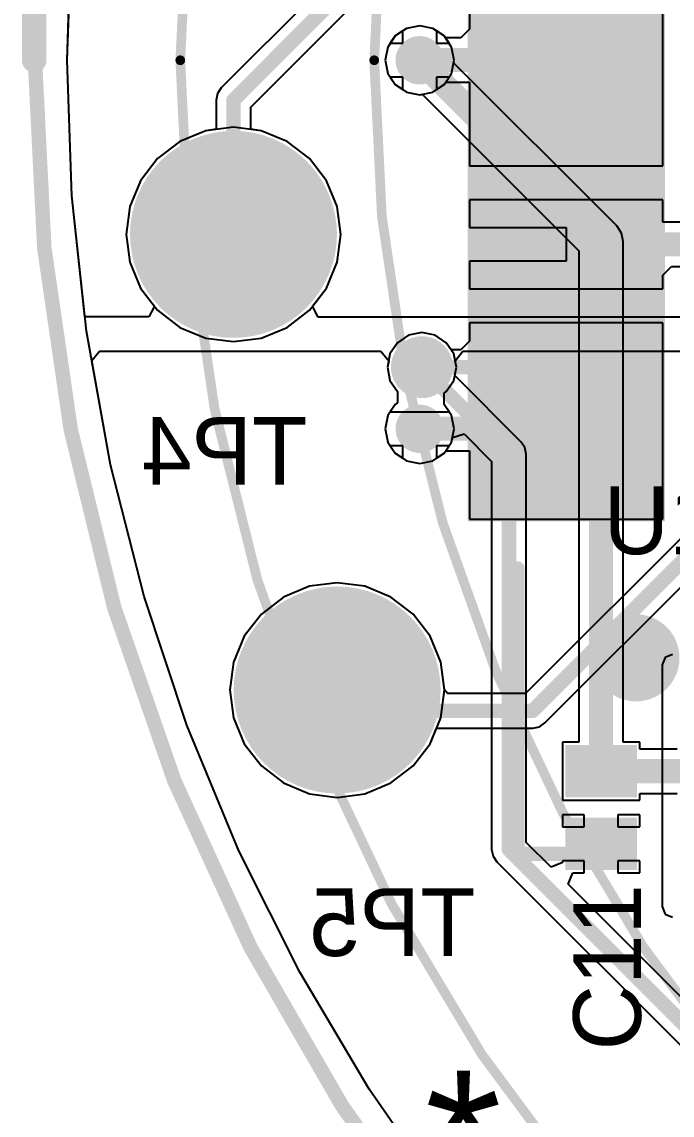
# Model space of a CAD drawing. Header units: millimetres. Extents: x 80 to 196, y 80 to 246.
# Drawn here: x 79.86 to 86.58, y 89.09 to 100.4 of the extents above; entities that cross this region are included whole.
import ezdxf

# ---------------------------------------------------------------- set-up
doc = ezdxf.new("R2010")
doc.units = ezdxf.units.MM
for name, color, linetype in [('BottomLayer', 5, 'Continuous'), ('BottomOverlay', 54, 'Continuous'), ('BottomPaste', 16, 'Continuous'), ('BottomSolder', 6, 'Continuous'), ('DrillDrawing', 1, 'Continuous'), ('KeepOutLayer', 6, 'Continuous'), ('Mechanical1', 6, 'Continuous'), ('Mechanical15', 56, 'Continuous'), ('MidLayer1', 16, 'Continuous'), ('MidLayer2', 76, 'Continuous'), ('MultiLayer', 9, 'Continuous'), ('PadHoleLayer', 156, 'Continuous'), ('TopLayer', 1, 'Continuous'), ('TopOverlay', 2, 'Continuous'), ('TopPaste', 8, 'Continuous'), ('TopSolder', 216, 'Continuous'), ('ViaHoleLayer', 16, 'Continuous')]:
    doc.layers.add(name, color=color, linetype=linetype)

msp = doc.modelspace()

# ---------------------------------------------------------------- linework, layer by layer
at = {"layer": 'BottomLayer'}
for p, q in [((80.329, 100), (80.379, 101.403)), ((84.49, 100.882), (84.49, 100.337)), ((86.49, 100.337), (86.49, 100.882)), ((83.723, 100.252), (83.645, 100.137)), ((83.838, 100.33), (83.723, 100.252)), ((83.975, 100.357), (83.838, 100.33)), ((84.112, 100.33), (83.975, 100.357)), ((84.227, 100.252), (84.112, 100.33)), ((84.241, 100.231), (84.227, 100.252)), ((84.49, 100.321), (84.4, 100.231)), ((84.49, 100.337), (84.49, 100.337)), ((84.49, 100.337), (84.49, 100.321)), ((86.49, 100.302), (86.49, 100.337)), ((86.49, 100.337), (86.49, 100.337)), ((86.49, 100.337), (86.49, 100.337)), ((86.49, 99.702), (86.49, 100.302)), ((86.49, 100.302), (86.49, 100.302)), ((83.645, 100.137), (83.618, 100)), ((84.4, 100.231), (84.241, 100.231)), ((80.379, 98.597), (80.329, 100)), ((83.618, 100), (83.645, 99.863)), ((83.645, 99.863), (83.723, 99.748)), ((83.723, 99.748), (83.838, 99.67)), ((84.112, 99.67), (84.227, 99.748)), ((84.227, 99.748), (84.244, 99.773)), ((84.244, 99.773), (84.49, 99.773)), ((84.49, 99.773), (84.49, 99.702)), ((84.49, 99.702), (84.49, 99.702)), ((84.49, 99.702), (84.49, 99.667)), ((86.49, 99.667), (86.49, 99.702)), ((86.49, 99.702), (86.49, 99.702)), ((86.49, 99.702), (86.49, 99.702)), ((83.838, 99.67), (83.975, 99.643)), ((83.975, 99.643), (84.112, 99.67)), ((84.49, 99.667), (84.49, 99.667)), ((84.49, 99.667), (84.49, 99.122)), ((86.49, 99.122), (86.49, 99.667)), ((86.49, 99.667), (86.49, 99.667)), ((81.763, 99.272), (81.495, 99.161)), ((82.05, 99.309), (81.763, 99.272)), ((82.337, 99.272), (82.05, 99.309)), ((82.605, 99.161), (82.337, 99.272)), ((81.495, 99.161), (81.265, 98.985)), ((82.835, 98.985), (82.605, 99.161)), ((84.49, 99.122), (84.49, 99.122)), ((84.49, 99.122), (84.49, 99.122)), ((84.49, 99.122), (84.49, 99.067)), ((86.49, 99.067), (86.49, 99.122)), ((86.49, 99.122), (86.49, 99.122)), ((86.49, 99.122), (86.49, 99.122)), ((84.49, 99.067), (84.49, 99.049)), ((84.49, 99.049), (84.49, 99.032)), ((84.49, 99.032), (84.49, 98.977)), ((86.49, 99.049), (86.49, 99.067)), ((86.49, 99.032), (86.49, 99.049)), ((86.49, 98.977), (86.49, 99.032)), ((81.265, 98.985), (81.089, 98.755)), ((83.011, 98.755), (82.835, 98.985)), ((84.49, 98.977), (84.49, 98.977)), ((84.49, 98.977), (84.49, 98.977)), ((84.49, 98.977), (84.49, 98.907)), ((84.49, 98.907), (86.49, 98.907)), ((86.49, 98.907), (86.49, 98.977)), ((86.49, 98.977), (86.49, 98.977)), ((86.49, 98.977), (86.49, 98.977)), ((81.089, 98.755), (80.978, 98.487)), ((83.122, 98.487), (83.011, 98.755)), ((80.529, 97.201), (80.379, 98.597)), ((86.49, 98.557), (84.49, 98.557)), ((84.49, 98.557), (84.49, 98.432)), ((86.49, 98.432), (86.49, 98.557)), ((80.978, 98.487), (80.941, 98.2)), ((83.159, 98.2), (83.122, 98.487)), ((84.49, 98.432), (84.49, 98.432)), ((84.49, 98.432), (84.49, 98.397)), ((84.49, 98.397), (84.49, 98.397)), ((84.49, 98.397), (84.49, 98.272)), ((86.49, 98.397), (86.49, 98.432)), ((86.49, 98.432), (86.49, 98.432)), ((86.49, 98.432), (86.49, 98.432)), ((86.49, 98.326), (86.49, 98.397)), ((86.49, 98.397), (86.49, 98.397)), ((84.49, 98.272), (85.49, 98.272)), ((85.49, 98.272), (85.49, 97.922)), ((86.762, 98.326), (86.49, 98.326)), ((80.941, 98.2), (80.978, 97.913)), ((83.122, 97.913), (83.159, 98.2)), ((80.978, 97.913), (81.089, 97.645)), ((83.011, 97.645), (83.122, 97.913)), ((85.49, 97.922), (84.49, 97.922)), ((84.49, 97.922), (84.49, 97.797)), ((84.49, 97.797), (84.49, 97.797)), ((84.49, 97.797), (84.49, 97.762)), ((86.49, 97.778), (86.58, 97.868)), ((86.49, 97.762), (86.49, 97.778)), ((86.58, 97.868), (86.753, 97.868)), ((84.49, 97.762), (84.49, 97.762)), ((84.49, 97.762), (84.49, 97.637)), ((86.49, 97.637), (86.49, 97.762)), ((86.49, 97.762), (86.49, 97.762)), ((81.089, 97.645), (81.265, 97.415)), ((82.835, 97.415), (83.011, 97.645)), ((84.49, 97.637), (86.49, 97.637)), ((81.265, 97.415), (81.495, 97.239)), ((82.605, 97.239), (82.835, 97.415)), ((80.779, 95.819), (80.529, 97.201)), ((81.495, 97.239), (81.763, 97.128)), ((82.337, 97.128), (82.605, 97.239)), ((86.49, 97.287), (84.49, 97.287)), ((84.49, 97.287), (84.49, 97.217)), ((84.49, 97.217), (84.49, 97.217)), ((84.49, 97.217), (84.49, 97.217)), ((84.49, 97.217), (84.49, 97.162)), ((86.49, 97.217), (86.49, 97.287)), ((86.49, 97.162), (86.49, 97.217)), ((86.49, 97.217), (86.49, 97.217)), ((86.49, 97.217), (86.49, 97.217)), ((81.763, 97.128), (82.05, 97.091)), ((82.05, 97.091), (82.337, 97.128)), ((83.861, 97.157), (83.746, 97.079)), ((83.998, 97.184), (83.861, 97.157)), ((84.135, 97.157), (83.998, 97.184)), ((84.25, 97.079), (84.135, 97.157)), ((84.49, 97.095), (84.4, 97.005)), ((84.49, 97.162), (84.49, 97.144)), ((84.49, 97.144), (84.49, 97.127)), ((84.49, 97.127), (84.49, 97.095)), ((86.49, 97.144), (86.49, 97.162)), ((86.49, 97.127), (86.49, 97.144)), ((86.49, 97.072), (86.49, 97.127)), ((83.746, 97.079), (83.668, 96.964)), ((84.3, 97.005), (84.25, 97.079)), ((84.4, 97.005), (84.3, 97.005)), ((86.49, 96.527), (86.49, 97.072)), ((86.49, 97.072), (86.49, 97.072)), ((86.49, 97.072), (86.49, 97.072)), ((83.668, 96.964), (83.641, 96.827)), ((83.641, 96.827), (83.668, 96.69)), ((83.668, 96.69), (83.746, 96.575)), ((83.746, 96.575), (83.746, 96.458)), ((86.49, 96.492), (86.49, 96.527)), ((86.49, 96.527), (86.49, 96.527)), ((86.49, 96.527), (86.49, 96.527)), ((83.723, 96.442), (83.645, 96.327)), ((83.746, 96.458), (83.723, 96.442)), ((86.49, 95.892), (86.49, 96.492)), ((86.49, 96.492), (86.49, 96.492)), ((83.645, 96.327), (83.618, 96.19)), ((83.618, 96.19), (83.645, 96.053)), ((83.645, 96.053), (83.723, 95.938)), ((84.227, 95.938), (84.244, 95.963)), ((84.244, 95.963), (84.49, 95.963)), ((84.49, 95.963), (84.49, 95.892)), ((83.723, 95.938), (83.838, 95.86)), ((83.838, 95.86), (83.975, 95.833)), ((83.975, 95.833), (84.112, 95.86)), ((84.112, 95.86), (84.227, 95.938)), ((84.49, 95.892), (84.49, 95.892)), ((84.49, 95.892), (84.49, 95.857)), ((84.49, 95.857), (84.49, 95.857)), ((84.49, 95.857), (84.49, 95.257)), ((86.49, 95.857), (86.49, 95.892)), ((86.49, 95.892), (86.49, 95.892)), ((86.49, 95.892), (86.49, 95.892)), ((86.49, 95.257), (86.49, 95.857)), ((86.49, 95.857), (86.49, 95.857)), ((81.126, 94.458), (80.779, 95.819)), ((87.361, 95.744), (85.07, 93.453)), ((85.27, 93.149), (87.665, 95.544)), ((84.49, 95.257), (84.49, 95.255)), ((84.49, 95.255), (86.49, 95.255)), ((86.49, 95.255), (86.49, 95.257)), ((83.122, 94.599), (82.835, 94.562)), ((83.409, 94.562), (83.122, 94.599)), ((82.835, 94.562), (82.567, 94.451)), ((83.677, 94.451), (83.409, 94.562)), ((81.569, 93.126), (81.126, 94.458)), ((82.567, 94.451), (82.338, 94.274)), ((83.907, 94.274), (83.677, 94.451)), ((82.338, 94.274), (82.161, 94.045)), ((84.083, 94.045), (83.907, 94.274)), ((82.161, 94.045), (82.051, 93.777)), ((84.194, 93.777), (84.083, 94.045)), ((86.513, 93.827), (86.482, 93.75)), ((86.59, 93.858), (86.513, 93.827)), ((82.051, 93.777), (82.013, 93.49)), ((84.232, 93.49), (84.194, 93.777)), ((86.482, 93.75), (86.482, 91.25)), ((82.013, 93.49), (82.051, 93.203)), ((84.264, 93.453), (84.232, 93.49)), ((85.07, 93.453), (84.264, 93.453)), ((82.051, 93.203), (82.161, 92.935)), ((85.212, 93.11), (85.27, 93.149)), ((82.107, 91.828), (81.569, 93.126)), ((84.083, 92.935), (84.15, 93.097)), ((84.15, 93.097), (85.144, 93.097)), ((85.144, 93.097), (85.212, 93.11)), ((82.161, 92.935), (82.338, 92.705)), ((83.907, 92.705), (84.083, 92.935)), ((82.338, 92.705), (82.567, 92.529)), ((83.677, 92.529), (83.907, 92.705)), ((82.567, 92.529), (82.835, 92.418)), ((83.409, 92.418), (83.677, 92.529)), ((82.835, 92.418), (83.122, 92.38)), ((83.122, 92.38), (83.409, 92.418)), ((82.735, 90.573), (82.107, 91.828)), ((86.482, 91.25), (86.513, 91.173)), ((86.513, 91.173), (86.59, 91.142)), ((83.452, 89.365), (82.735, 90.573)), ((84.253, 88.212), (83.452, 89.365))]:
    msp.add_line(p, q, dxfattribs=at)
for points, const_width in [([(85.49, 100.002), (85.49, 100.637)], 0.25), ([(83.975, 100), (83.977, 100.002)], 0.25), ([(83.977, 100.002), (85.49, 100.002)], 0.25), ([(85.49, 99.367), (85.49, 100.002)], 0.25), ([(85.49, 98.097), (85.49, 98.732)], 0.25), ([(85.49, 98.097), (87.018, 98.097)], 0.25), ([(85.49, 97.462), (85.49, 98.097)], 0.25), ([(83.998, 96.827), (85.49, 96.827)], 0.15), ([(83.975, 96.19), (83.977, 96.192)], 0.25), ([(83.977, 96.192), (85.49, 96.192)], 0.25), ([(85.49, 95.557), (85.49, 96.192)], 0.25), ([(85.144, 93.275), (87.539, 95.67)], 0.15), ([(83.575, 93.275), (85.144, 93.275)], 0.15)]:
    msp.add_lwpolyline(points, dxfattribs=dict(at, const_width=const_width))
for points, const_width in [([(83.85, 100, 1), (84.1, 100, 1)], 0.25), ([(83.913, 100, 1), (84.038, 100, 1)], 0.125), ([(83.914, 100.002, 1), (84.039, 100.002, 1)], 0.125), ([(83.914, 100.002, 1), (84.039, 100.002, 1)], 0.125), ([(85.427, 100.002, 1), (85.552, 100.002, 1)], 0.125), ([(85.427, 100.002, 1), (85.552, 100.002, 1)], 0.125), ([(85.427, 100.002, 1), (85.552, 100.002, 1)], 0.125), ([(85.427, 99.367, 1), (85.552, 99.367, 1)], 0.125), ([(81.55, 98.2, 1), (82.55, 98.2, 1)], 1), ([(85.427, 98.732, 1), (85.552, 98.732, 1)], 0.125), ([(85.427, 98.097, 1), (85.552, 98.097, 1)], 0.125), ([(85.427, 98.097, 1), (85.552, 98.097, 1)], 0.125), ([(85.427, 98.097, 1), (85.552, 98.097, 1)], 0.125), ([(85.427, 97.462, 1), (85.552, 97.462, 1)], 0.125), ([(83.873, 96.827, 1), (84.123, 96.827, 1)], 0.25), ([(83.961, 96.827, 1), (84.036, 96.827, 1)], 0.075), ([(85.452, 96.827, 1), (85.527, 96.827, 1)], 0.075), ([(83.85, 96.19, 1), (84.1, 96.19, 1)], 0.25), ([(83.913, 96.19, 1), (84.038, 96.19, 1)], 0.125), ([(83.914, 96.192, 1), (84.039, 96.192, 1)], 0.125), ([(83.914, 96.192, 1), (84.039, 96.192, 1)], 0.125), ([(85.427, 96.192, 1), (85.552, 96.192, 1)], 0.125), ([(85.427, 96.192, 1), (85.552, 96.192, 1)], 0.125), ([(85.427, 95.557, 1), (85.552, 95.557, 1)], 0.125), ([(82.622, 93.49, 1), (83.622, 93.49, 1)], 1), ([(83.537, 93.275, 1), (83.612, 93.275, 1)], 0.075), ([(85.106, 93.275, 1), (85.181, 93.275, 1)], 0.075), ([(85.106, 93.275, 1), (85.181, 93.275, 1)], 0.075)]:
    msp.add_lwpolyline(points, format="xyb", close=True, dxfattribs=dict(at, const_width=const_width))
for points in [[(86.39, 99.802), (86.39, 100.202), (84.59, 99.802), (84.59, 100.202)], [(86.39, 99.167), (86.39, 99.567), (84.59, 99.167), (84.59, 99.567)], [(86.39, 98.532), (86.39, 98.932), (84.59, 98.532), (84.59, 98.932)], [(86.39, 97.897), (86.39, 98.297), (84.59, 97.897), (84.59, 98.297)], [(86.39, 97.262), (86.39, 97.662), (84.59, 97.262), (84.59, 97.662)], [(86.39, 96.627), (86.39, 97.027), (84.59, 96.627), (84.59, 97.027)], [(86.39, 95.992), (86.39, 96.392), (84.59, 95.992), (84.59, 96.392)], [(86.39, 95.357), (86.39, 95.757), (84.59, 95.357), (84.59, 95.757)], [(86.39, 95.355), (86.39, 95.755), (84.59, 95.355), (84.59, 95.755)]]:
    msp.add_solid(points, dxfattribs=at)
at = {"layer": 'BottomOverlay', "const_width": 0.15}
for points in [[(84.986, 91.796), (84.986, 94.746)], [(84.986, 91.796), (86.086, 91.796)]]:
    msp.add_lwpolyline(points, dxfattribs=at)
at = {"layer": 'BottomOverlay', "const_width": 0.075}
for points in [[(84.948, 94.746, 1), (85.023, 94.746, 1)], [(84.948, 91.796, 1), (85.023, 91.796, 1)], [(84.948, 91.796, 1), (85.023, 91.796, 1)], [(86.048, 91.796, 1), (86.123, 91.796, 1)]]:
    msp.add_lwpolyline(points, format="xyb", close=True, dxfattribs=at)
at = {"layer": 'BottomPaste'}
for points in [[(86.34, 99.852), (86.34, 100.152), (84.64, 99.852), (84.64, 100.152)], [(86.34, 99.217), (86.34, 99.517), (84.64, 99.217), (84.64, 99.517)], [(86.34, 98.582), (86.34, 98.882), (84.64, 98.582), (84.64, 98.882)], [(86.34, 97.947), (86.34, 98.247), (84.64, 97.947), (84.64, 98.247)], [(86.34, 97.312), (86.34, 97.612), (84.64, 97.312), (84.64, 97.612)], [(86.34, 96.677), (86.34, 96.977), (84.64, 96.677), (84.64, 96.977)], [(86.34, 96.042), (86.34, 96.342), (84.64, 96.042), (84.64, 96.342)], [(86.34, 95.407), (86.34, 95.707), (84.64, 95.407), (84.64, 95.707)], [(86.34, 95.405), (86.34, 95.705), (84.64, 95.405), (84.64, 95.705)]]:
    msp.add_solid(points, dxfattribs=at)
at = {"layer": 'BottomSolder'}
for points, const_width in [([(81.515, 98.2, 1), (82.585, 98.2, 1)], 1.07), ([(83.838, 96.827, 1), (84.158, 96.827, 1)], 0.32), ([(82.587, 93.49, 1), (83.657, 93.49, 1)], 1.07)]:
    msp.add_lwpolyline(points, format="xyb", close=True, dxfattribs=dict(at, const_width=const_width))
for points in [[(86.51, 100.317), (86.51, 100.957), (84.47, 100.317), (84.47, 100.957)], [(86.51, 99.682), (86.51, 100.322), (84.47, 99.682), (84.47, 100.322)], [(86.51, 99.047), (86.51, 99.687), (84.47, 99.047), (84.47, 99.687)], [(86.51, 98.412), (86.51, 99.052), (84.47, 98.412), (84.47, 99.052)], [(86.51, 97.777), (86.51, 98.417), (84.47, 97.777), (84.47, 98.417)], [(86.51, 97.142), (86.51, 97.782), (84.47, 97.142), (84.47, 97.782)], [(86.51, 96.507), (86.51, 97.147), (84.47, 96.507), (84.47, 97.147)], [(86.51, 95.872), (86.51, 96.512), (84.47, 95.872), (84.47, 96.512)], [(86.51, 95.237), (86.51, 95.877), (84.47, 95.237), (84.47, 95.877)], [(86.51, 95.235), (86.51, 95.875), (84.47, 95.235), (84.47, 95.875)]]:
    msp.add_solid(points, dxfattribs=at)
at = {"layer": 'DrillDrawing', "const_width": 0.254}
msp.add_lwpolyline([(79.989, 100), (79.989, 122.76)], dxfattribs=at)
at = {"layer": 'DrillDrawing', "const_width": 0.15}
for points in [[(83.225, 110.891, -1.632083), (101.044, 80.027)], [(98.956, 80.027, -0.543037), (82.181, 109.082)]]:
    msp.add_lwpolyline(points, format="xyb", dxfattribs=at)
at = {"layer": 'DrillDrawing'}
for points, const_width in [([(79.926, 100, 1), (80.053, 100, 1)], 0.127), ([(83.925, 100, 1), (84.025, 100, 1)], 0.1), ([(83.948, 96.827, 1), (84.048, 96.827, 1)], 0.1), ([(83.925, 96.19, 1), (84.025, 96.19, 1)], 0.1)]:
    msp.add_lwpolyline(points, format="xyb", close=True, dxfattribs=dict(at, const_width=const_width))
at = {"layer": 'KeepOutLayer', "const_width": 0.15}
for points in [[(83.225, 110.891, -1.632083), (101.044, 80.027)], [(98.956, 80.027, -0.543037), (82.181, 109.082)]]:
    msp.add_lwpolyline(points, format="xyb", dxfattribs=at)
at = {"layer": 'Mechanical1', "const_width": 0.15}
for points in [[(83.225, 110.891, -1.632083), (101.044, 80.027)], [(98.956, 80.027, -0.543037), (82.181, 109.082)]]:
    msp.add_lwpolyline(points, format="xyb", dxfattribs=at)
at = {"layer": 'Mechanical15'}
for points, const_width in [([(118.5, 100, 1), (81.5, 100, 1)], 0.1), ([(116.495, 100, 1), (83.505, 100, 1)], 0.1), ([(81.475, 100, 1), (81.525, 100, 1)], 0.05), ([(83.48, 100, 1), (83.53, 100, 1)], 0.05)]:
    msp.add_lwpolyline(points, format="xyb", close=True, dxfattribs=dict(at, const_width=const_width))
at = {"layer": 'MidLayer1'}
for p, q in [((80.329, 100), (80.379, 101.403)), ((83.723, 100.252), (83.645, 100.137)), ((83.838, 100.33), (83.723, 100.252)), ((83.975, 100.357), (83.838, 100.33)), ((84.112, 100.33), (83.975, 100.357)), ((84.227, 100.252), (84.112, 100.33)), ((84.305, 100.137), (84.227, 100.252)), ((83.645, 100.137), (83.618, 100)), ((84.332, 100), (84.305, 100.137)), ((80.379, 98.597), (80.329, 100)), ((83.618, 100), (83.645, 99.863)), ((84.305, 99.863), (84.332, 100)), ((83.645, 99.863), (83.723, 99.748)), ((84.227, 99.748), (84.305, 99.863)), ((83.723, 99.748), (83.838, 99.67)), ((84.112, 99.67), (84.227, 99.748)), ((83.838, 99.67), (83.975, 99.643)), ((83.975, 99.643), (84.112, 99.67)), ((81.763, 99.272), (81.495, 99.161)), ((82.05, 99.309), (81.763, 99.272)), ((82.337, 99.272), (82.05, 99.309)), ((82.605, 99.161), (82.337, 99.272)), ((81.495, 99.161), (81.265, 98.985)), ((82.835, 98.985), (82.605, 99.161)), ((81.265, 98.985), (81.089, 98.755)), ((83.011, 98.755), (82.835, 98.985)), ((81.089, 98.755), (80.978, 98.487)), ((83.122, 98.487), (83.011, 98.755)), ((80.529, 97.201), (80.379, 98.597)), ((80.978, 98.487), (80.941, 98.2)), ((83.159, 98.2), (83.122, 98.487)), ((80.941, 98.2), (80.978, 97.913)), ((83.122, 97.913), (83.159, 98.2)), ((80.978, 97.913), (81.089, 97.645)), ((83.011, 97.645), (83.122, 97.913)), ((81.089, 97.645), (81.265, 97.415)), ((82.835, 97.415), (83.011, 97.645)), ((81.265, 97.415), (81.495, 97.239)), ((82.605, 97.239), (82.835, 97.415)), ((80.779, 95.819), (80.529, 97.201)), ((81.495, 97.239), (81.763, 97.128)), ((82.337, 97.128), (82.605, 97.239)), ((81.763, 97.128), (82.05, 97.091)), ((82.05, 97.091), (82.337, 97.128)), ((83.861, 97.157), (83.746, 97.079)), ((83.998, 97.184), (83.861, 97.157)), ((84.135, 97.157), (83.998, 97.184)), ((84.25, 97.079), (84.135, 97.157)), ((83.746, 97.079), (83.668, 96.964)), ((84.328, 96.964), (84.25, 97.079)), ((83.668, 96.964), (83.641, 96.827)), ((84.355, 96.827), (84.328, 96.964)), ((83.641, 96.827), (83.668, 96.69)), ((84.328, 96.69), (84.355, 96.827)), ((83.668, 96.69), (83.746, 96.575)), ((84.25, 96.575), (84.328, 96.69)), ((83.746, 96.575), (83.746, 96.458)), ((84.227, 96.559), (84.25, 96.575)), ((84.227, 96.442), (84.227, 96.559)), ((83.723, 96.442), (83.645, 96.327)), ((83.746, 96.458), (83.723, 96.442)), ((84.305, 96.327), (84.227, 96.442)), ((83.645, 96.327), (83.618, 96.19)), ((84.332, 96.19), (84.305, 96.327)), ((83.618, 96.19), (83.645, 96.053)), ((84.305, 96.053), (84.332, 96.19)), ((83.645, 96.053), (83.723, 95.938)), ((84.227, 95.938), (84.305, 96.053)), ((83.723, 95.938), (83.838, 95.86)), ((83.838, 95.86), (83.975, 95.833)), ((83.975, 95.833), (84.112, 95.86)), ((84.112, 95.86), (84.227, 95.938)), ((81.126, 94.458), (80.779, 95.819)), ((83.122, 94.599), (82.835, 94.562)), ((83.409, 94.562), (83.122, 94.599)), ((82.835, 94.562), (82.567, 94.451)), ((83.677, 94.451), (83.409, 94.562)), ((81.569, 93.126), (81.126, 94.458)), ((82.567, 94.451), (82.338, 94.274)), ((83.907, 94.274), (83.677, 94.451)), ((82.338, 94.274), (82.161, 94.045)), ((84.083, 94.045), (83.907, 94.274)), ((82.161, 94.045), (82.051, 93.777)), ((84.194, 93.777), (84.083, 94.045)), ((82.051, 93.777), (82.013, 93.49)), ((84.232, 93.49), (84.194, 93.777)), ((82.013, 93.49), (82.051, 93.203)), ((84.194, 93.203), (84.232, 93.49)), ((82.051, 93.203), (82.161, 92.935)), ((84.083, 92.935), (84.194, 93.203)), ((82.107, 91.828), (81.569, 93.126)), ((82.161, 92.935), (82.338, 92.705)), ((83.907, 92.705), (84.083, 92.935)), ((82.338, 92.705), (82.567, 92.529)), ((83.677, 92.529), (83.907, 92.705)), ((82.567, 92.529), (82.835, 92.418)), ((83.409, 92.418), (83.677, 92.529)), ((82.835, 92.418), (83.122, 92.38)), ((83.122, 92.38), (83.409, 92.418)), ((82.735, 90.573), (82.107, 91.828)), ((83.452, 89.365), (82.735, 90.573)), ((84.253, 88.212), (83.452, 89.365))]:
    msp.add_line(p, q, dxfattribs=at)
for points, const_width in [([(83.85, 100, 1), (84.1, 100, 1)], 0.25), ([(81.55, 98.2, 1), (82.55, 98.2, 1)], 1), ([(83.873, 96.827, 1), (84.123, 96.827, 1)], 0.25), ([(83.85, 96.19, 1), (84.1, 96.19, 1)], 0.25), ([(82.622, 93.49, 1), (83.622, 93.49, 1)], 1)]:
    msp.add_lwpolyline(points, format="xyb", close=True, dxfattribs=dict(at, const_width=const_width))
at = {"layer": 'MidLayer2'}
for p, q in [((80.329, 100), (80.357, 100.769)), ((83.723, 100.252), (83.671, 100.175)), ((83.8, 100.304), (83.723, 100.252)), ((83.8, 100.175), (83.8, 100.304)), ((84.227, 100.252), (84.15, 100.304)), ((84.15, 100.304), (84.15, 100.175)), ((84.279, 100.175), (84.227, 100.252)), ((83.671, 100.175), (83.8, 100.175)), ((84.15, 100.175), (84.279, 100.175)), ((80.379, 98.597), (80.329, 100)), ((83.8, 99.825), (83.671, 99.825)), ((83.671, 99.825), (83.723, 99.748)), ((83.8, 99.696), (83.8, 99.825)), ((84.279, 99.825), (84.15, 99.825)), ((84.15, 99.825), (84.15, 99.696)), ((84.227, 99.748), (84.279, 99.825)), ((83.723, 99.748), (83.8, 99.696)), ((84.15, 99.696), (84.227, 99.748)), ((81.763, 99.272), (81.495, 99.161)), ((82.05, 99.309), (81.763, 99.272)), ((82.337, 99.272), (82.05, 99.309)), ((82.605, 99.161), (82.337, 99.272)), ((81.495, 99.161), (81.265, 98.985)), ((82.835, 98.985), (82.605, 99.161)), ((81.265, 98.985), (81.089, 98.755)), ((83.011, 98.755), (82.835, 98.985)), ((81.089, 98.755), (80.978, 98.487)), ((83.122, 98.487), (83.011, 98.755)), ((80.514, 97.346), (80.379, 98.597)), ((80.978, 98.487), (80.941, 98.2)), ((83.159, 98.2), (83.122, 98.487)), ((80.941, 98.2), (80.978, 97.913)), ((83.122, 97.913), (83.159, 98.2)), ((80.978, 97.913), (81.089, 97.645)), ((83.011, 97.645), (83.122, 97.913)), ((81.089, 97.645), (81.232, 97.459)), ((82.868, 97.459), (83.011, 97.645)), ((81.232, 97.459), (81.176, 97.346)), ((82.924, 97.345), (82.868, 97.459)), ((81.176, 97.346), (80.514, 97.346)), ((112.913, 97.345), (82.924, 97.345)), ((80.585, 96.895), (80.666, 96.992)), ((80.666, 96.992), (83.574, 96.992)), ((83.574, 96.992), (83.655, 96.894)), ((84.342, 96.894), (84.422, 96.992)), ((84.422, 96.992), (112.34, 96.992)), ((80.779, 95.819), (80.585, 96.895)), ((83.655, 96.894), (83.641, 96.827)), ((84.355, 96.827), (84.342, 96.894)), ((83.641, 96.827), (83.668, 96.69)), ((84.328, 96.69), (84.355, 96.827)), ((83.668, 96.69), (83.746, 96.575)), ((84.25, 96.575), (84.328, 96.69)), ((83.746, 96.575), (83.746, 96.458)), ((84.227, 96.559), (84.25, 96.575)), ((84.227, 96.442), (84.227, 96.559)), ((83.723, 96.442), (83.671, 96.365)), ((83.746, 96.458), (83.723, 96.442)), ((84.279, 96.365), (84.227, 96.442)), ((83.671, 96.365), (84.279, 96.365)), ((83.8, 96.015), (83.671, 96.015)), ((83.671, 96.015), (83.723, 95.938)), ((83.8, 95.886), (83.8, 96.015)), ((84.279, 96.015), (84.15, 96.015)), ((84.15, 96.015), (84.15, 95.886)), ((84.227, 95.938), (84.279, 96.015)), ((83.723, 95.938), (83.8, 95.886)), ((84.15, 95.886), (84.227, 95.938)), ((81.126, 94.458), (80.779, 95.819)), ((83.122, 94.599), (82.835, 94.562)), ((83.409, 94.562), (83.122, 94.599)), ((82.835, 94.562), (82.567, 94.451)), ((83.677, 94.451), (83.409, 94.562)), ((81.569, 93.126), (81.126, 94.458)), ((82.567, 94.451), (82.338, 94.274)), ((83.907, 94.274), (83.677, 94.451)), ((82.338, 94.274), (82.161, 94.045)), ((84.083, 94.045), (83.907, 94.274)), ((82.161, 94.045), (82.051, 93.777)), ((84.194, 93.777), (84.083, 94.045)), ((82.051, 93.777), (82.013, 93.49)), ((84.232, 93.49), (84.194, 93.777)), ((82.013, 93.49), (82.051, 93.203)), ((84.194, 93.203), (84.232, 93.49)), ((82.051, 93.203), (82.161, 92.935)), ((84.083, 92.935), (84.194, 93.203)), ((82.107, 91.828), (81.569, 93.126)), ((82.161, 92.935), (82.338, 92.705)), ((83.907, 92.705), (84.083, 92.935)), ((82.338, 92.705), (82.567, 92.529)), ((83.677, 92.529), (83.907, 92.705)), ((82.567, 92.529), (82.835, 92.418)), ((83.409, 92.418), (83.677, 92.529)), ((82.835, 92.418), (83.122, 92.38)), ((83.122, 92.38), (83.409, 92.418)), ((82.735, 90.573), (82.107, 91.828)), ((83.452, 89.365), (82.735, 90.573)), ((84.253, 88.212), (83.452, 89.365))]:
    msp.add_line(p, q, dxfattribs=at)
for points, const_width in [([(83.85, 100, 1), (84.1, 100, 1)], 0.25), ([(81.55, 98.2, 1), (82.55, 98.2, 1)], 1), ([(83.873, 96.827, 1), (84.123, 96.827, 1)], 0.25), ([(83.85, 96.19, 1), (84.1, 96.19, 1)], 0.25), ([(82.622, 93.49, 1), (83.622, 93.49, 1)], 1)]:
    msp.add_lwpolyline(points, format="xyb", close=True, dxfattribs=dict(at, const_width=const_width))
at = {"layer": 'MultiLayer'}
for points, const_width in [([(83.85, 100, 1), (84.1, 100, 1)], 0.25), ([(81.55, 98.2, 1), (82.55, 98.2, 1)], 1), ([(83.873, 96.827, 1), (84.123, 96.827, 1)], 0.25), ([(83.85, 96.19, 1), (84.1, 96.19, 1)], 0.25), ([(82.622, 93.49, 1), (83.622, 93.49, 1)], 1)]:
    msp.add_lwpolyline(points, format="xyb", close=True, dxfattribs=dict(at, const_width=const_width))
at = {"layer": 'PadHoleLayer', "const_width": 0.85}
for points in [[(81.625, 98.2, 1), (82.475, 98.2, 1)], [(82.697, 93.49, 1), (83.547, 93.49, 1)]]:
    msp.add_lwpolyline(points, format="xyb", close=True, dxfattribs=at)
at = {"layer": 'TopLayer'}
for p, q in [((85.511, 103.301), (81.924, 99.714)), ((82.228, 99.514), (85.711, 102.997)), ((80.329, 100), (80.379, 101.403)), ((83.723, 100.252), (83.645, 100.137)), ((83.838, 100.33), (83.723, 100.252)), ((83.975, 100.357), (83.838, 100.33)), ((84.112, 100.33), (83.975, 100.357)), ((84.227, 100.252), (84.112, 100.33)), ((84.305, 100.137), (84.227, 100.252)), ((83.645, 100.137), (83.618, 100)), ((84.332, 100), (84.305, 100.137)), ((80.379, 98.597), (80.329, 100)), ((83.618, 100), (83.645, 99.863)), ((84.326, 99.973), (84.332, 100)), ((86.012, 98.287), (84.326, 99.973)), ((83.645, 99.863), (83.723, 99.748)), ((81.924, 99.714), (81.885, 99.656)), ((83.723, 99.748), (83.838, 99.67)), ((81.885, 99.656), (81.872, 99.588)), ((81.872, 99.588), (81.872, 99.286)), ((83.838, 99.67), (83.975, 99.643)), ((83.975, 99.643), (84.002, 99.649)), ((84.002, 99.649), (85.621, 98.03)), ((82.228, 99.286), (82.228, 99.514)), ((81.763, 99.272), (81.495, 99.161)), ((81.872, 99.286), (81.763, 99.272)), ((82.337, 99.272), (82.228, 99.286)), ((82.605, 99.161), (82.337, 99.272)), ((81.495, 99.161), (81.265, 98.985)), ((82.835, 98.985), (82.605, 99.161)), ((81.265, 98.985), (81.089, 98.755)), ((83.011, 98.755), (82.835, 98.985)), ((81.089, 98.755), (80.978, 98.487)), ((83.122, 98.487), (83.011, 98.755)), ((80.529, 97.201), (80.379, 98.597)), ((80.978, 98.487), (80.941, 98.2)), ((83.159, 98.2), (83.122, 98.487)), ((86.062, 98.213), (86.012, 98.287)), ((80.941, 98.2), (80.978, 97.913)), ((83.122, 97.913), (83.159, 98.2)), ((86.079, 98.125), (86.062, 98.213)), ((86.079, 92.95), (86.079, 98.125)), ((85.621, 98.03), (85.621, 92.95)), ((80.978, 97.913), (81.089, 97.645)), ((83.011, 97.645), (83.122, 97.913)), ((81.089, 97.645), (81.265, 97.415)), ((82.835, 97.415), (83.011, 97.645)), ((81.265, 97.415), (81.495, 97.239)), ((82.605, 97.239), (82.835, 97.415)), ((80.779, 95.819), (80.529, 97.201)), ((81.495, 97.239), (81.763, 97.128)), ((82.337, 97.128), (82.605, 97.239)), ((81.763, 97.128), (82.05, 97.091)), ((82.05, 97.091), (82.337, 97.128)), ((83.861, 97.157), (83.746, 97.079)), ((83.998, 97.184), (83.861, 97.157)), ((84.135, 97.157), (83.998, 97.184)), ((84.25, 97.079), (84.135, 97.157)), ((83.746, 97.079), (83.668, 96.964)), ((84.328, 96.964), (84.25, 97.079)), ((83.668, 96.964), (83.641, 96.827)), ((84.355, 96.827), (84.328, 96.964)), ((83.641, 96.827), (83.668, 96.69)), ((84.338, 96.74), (84.355, 96.827)), ((83.668, 96.69), (83.746, 96.575)), ((85.024, 96.053), (84.338, 96.74)), ((83.746, 96.575), (83.746, 96.458)), ((83.723, 96.442), (83.645, 96.327)), ((83.746, 96.458), (83.723, 96.442)), ((83.645, 96.327), (83.618, 96.19)), ((83.618, 96.19), (83.645, 96.053)), ((84.305, 96.053), (84.314, 96.1)), ((84.314, 96.1), (84.436, 96.137)), ((84.436, 96.137), (84.719, 95.853)), ((83.645, 96.053), (83.723, 95.938)), ((84.227, 95.938), (84.305, 96.053)), ((85.063, 95.996), (85.024, 96.053)), ((85.076, 95.927), (85.063, 95.996)), ((83.723, 95.938), (83.838, 95.86)), ((83.838, 95.86), (83.975, 95.833)), ((83.975, 95.833), (84.112, 95.86)), ((84.112, 95.86), (84.227, 95.938)), ((84.719, 95.853), (84.719, 91.841)), ((85.076, 91.915), (85.076, 95.927)), ((81.126, 94.458), (80.779, 95.819)), ((83.122, 94.599), (82.835, 94.562)), ((83.409, 94.562), (83.122, 94.599)), ((82.835, 94.562), (82.567, 94.451)), ((83.677, 94.451), (83.409, 94.562)), ((81.569, 93.126), (81.126, 94.458)), ((82.567, 94.451), (82.338, 94.274)), ((83.907, 94.274), (83.677, 94.451)), ((82.338, 94.274), (82.161, 94.045)), ((84.083, 94.045), (83.907, 94.274)), ((82.161, 94.045), (82.051, 93.777)), ((84.194, 93.777), (84.083, 94.045)), ((82.051, 93.777), (82.013, 93.49)), ((84.232, 93.49), (84.194, 93.777)), ((82.013, 93.49), (82.051, 93.203)), ((84.194, 93.203), (84.232, 93.49)), ((82.051, 93.203), (82.161, 92.935)), ((84.083, 92.935), (84.194, 93.203)), ((82.107, 91.828), (81.569, 93.126)), ((82.161, 92.935), (82.338, 92.705)), ((83.907, 92.705), (84.083, 92.935)), ((85.621, 92.95), (85.45, 92.95)), ((85.45, 92.95), (85.45, 92.35)), ((86.25, 92.95), (86.079, 92.95)), ((86.25, 92.879), (86.25, 92.95)), ((86.636, 92.879), (86.25, 92.879)), ((82.338, 92.705), (82.567, 92.529)), ((83.677, 92.529), (83.907, 92.705)), ((82.567, 92.529), (82.835, 92.418)), ((83.409, 92.418), (83.677, 92.529)), ((82.835, 92.418), (83.122, 92.38)), ((83.122, 92.38), (83.409, 92.418)), ((85.45, 92.35), (86.25, 92.35)), ((86.25, 92.35), (86.25, 92.421)), ((86.25, 92.421), (86.636, 92.421)), ((85.675, 92.2), (85.45, 92.2)), ((85.45, 92.2), (85.45, 92.075)), ((85.675, 92.075), (85.675, 92.2)), ((86.25, 92.2), (86.025, 92.2)), ((86.025, 92.2), (86.025, 92.075)), ((86.25, 92.075), (86.25, 92.2)), ((85.45, 92.075), (85.675, 92.075)), ((86.025, 92.075), (86.25, 92.075)), ((85.333, 91.659), (85.076, 91.915)), ((82.735, 90.573), (82.107, 91.828)), ((84.719, 91.841), (84.733, 91.773)), ((84.733, 91.773), (84.772, 91.715)), ((84.772, 91.715), (87.92, 88.567)), ((85.45, 91.707), (85.333, 91.659)), ((85.675, 91.725), (85.45, 91.725)), ((85.45, 91.725), (85.45, 91.707)), ((85.675, 91.6), (85.675, 91.725)), ((86.25, 91.725), (86.025, 91.725)), ((86.025, 91.725), (86.025, 91.6)), ((86.25, 91.6), (86.25, 91.725)), ((85.509, 91.483), (85.557, 91.6)), ((85.557, 91.6), (85.675, 91.6)), ((86.025, 91.6), (86.25, 91.6)), ((91.093, 85.899), (85.509, 91.483)), ((83.452, 89.365), (82.735, 90.573)), ((84.253, 88.212), (83.452, 89.365))]:
    msp.add_line(p, q, dxfattribs=at)
for points, const_width in [([(82.05, 99.588), (85.637, 103.175)], 0.15), ([(83.975, 100), (85.85, 98.125)], 0.25), ([(82.05, 98.2), (82.05, 99.588)], 0.15), ([(85.85, 92.65), (85.85, 98.125)], 0.25), ([(83.998, 96.827), (84.898, 95.927)], 0.15), ([(84.898, 91.841), (84.898, 95.927)], 0.15), ([(85.85, 92.65), (86.864, 92.65)], 0.25), ([(84.898, 91.841), (91.019, 85.72)], 0.15)]:
    msp.add_lwpolyline(points, dxfattribs=dict(at, const_width=const_width))
for points, const_width in [([(83.85, 100, 1), (84.1, 100, 1)], 0.25), ([(83.913, 100, 1), (84.038, 100, 1)], 0.125), ([(82.013, 99.588, 1), (82.088, 99.588, 1)], 0.075), ([(82.013, 99.588, 1), (82.088, 99.588, 1)], 0.075), ([(81.55, 98.2, 1), (82.55, 98.2, 1)], 1), ([(82.013, 98.2, 1), (82.088, 98.2, 1)], 0.075), ([(85.788, 98.125, 1), (85.913, 98.125, 1)], 0.125), ([(85.788, 98.125, 1), (85.913, 98.125, 1)], 0.125), ([(83.873, 96.827, 1), (84.123, 96.827, 1)], 0.25), ([(83.961, 96.827, 1), (84.036, 96.827, 1)], 0.075), ([(83.85, 96.19, 1), (84.1, 96.19, 1)], 0.25), ([(84.86, 95.927, 1), (84.935, 95.927, 1)], 0.075), ([(84.86, 95.927, 1), (84.935, 95.927, 1)], 0.075), ([(82.622, 93.49, 1), (83.622, 93.49, 1)], 1), ([(85.788, 92.65, 1), (85.913, 92.65, 1)], 0.125), ([(85.788, 92.65, 1), (85.913, 92.65, 1)], 0.125), ([(84.86, 91.841, 1), (84.935, 91.841, 1)], 0.075), ([(84.86, 91.841, 1), (84.935, 91.841, 1)], 0.075)]:
    msp.add_lwpolyline(points, format="xyb", close=True, dxfattribs=dict(at, const_width=const_width))
for points in [[(86.15, 92.45), (86.15, 92.85), (85.55, 92.45), (85.55, 92.85)], [(86.15, 91.7), (86.15, 92.1), (85.55, 91.7), (85.55, 92.1)]]:
    msp.add_solid(points, dxfattribs=at)
at = {"layer": 'TopOverlay'}
for points, const_width in [([(86.311, 93.822, 1), (86.111, 93.822, 1)], 0.7), ([(85.936, 93.822, 1), (86.286, 93.822, 1)], 0.35), ([(86.136, 93.822, 1), (86.486, 93.822, 1)], 0.35)]:
    msp.add_lwpolyline(points, format="xyb", close=True, dxfattribs=dict(at, const_width=const_width))
at = {"layer": 'TopPaste'}
for points in [[(86.1, 92.5), (86.1, 92.8), (85.6, 92.5), (85.6, 92.8)], [(86.1, 91.75), (86.1, 92.05), (85.6, 91.75), (85.6, 92.05)]]:
    msp.add_solid(points, dxfattribs=at)
at = {"layer": 'TopSolder'}
for points, const_width in [([(81.515, 98.2, 1), (82.585, 98.2, 1)], 1.07), ([(83.838, 96.827, 1), (84.158, 96.827, 1)], 0.32), ([(82.587, 93.49, 1), (83.657, 93.49, 1)], 1.07)]:
    msp.add_lwpolyline(points, format="xyb", close=True, dxfattribs=dict(at, const_width=const_width))
for points in [[(86.22, 92.38), (86.22, 92.92), (85.48, 92.38), (85.48, 92.92)], [(86.22, 91.63), (86.22, 92.17), (85.48, 91.63), (85.48, 92.17)]]:
    msp.add_solid(points, dxfattribs=at)
at = {"layer": 'ViaHoleLayer', "const_width": 0.1}
for points in [[(83.925, 100, 1), (84.025, 100, 1)], [(83.948, 96.827, 1), (84.048, 96.827, 1)], [(83.925, 96.19, 1), (84.025, 96.19, 1)]]:
    msp.add_lwpolyline(points, format="xyb", close=True, dxfattribs=at)

# ---------------------------------------------------------------- texts
at = {"layer": 'BottomOverlay', "text_generation_flag": 2}
for s, p in [('TP4', (82.813, 95.611)), ('TP5', (84.551, 90.74))]:
    msp.add_text(s, height=0.7, rotation=360, dxfattribs=at).set_placement(p)
at = {"layer": 'DrillDrawing'}
msp.add_text('*', height=1.524, dxfattribs=at).set_placement((84.029, 88.03))
at = {"layer": 'TopOverlay'}
msp.add_text('U1', height=0.7, dxfattribs=at).set_placement((85.877, 94.894))
msp.add_text('C11', height=0.7, rotation=90, dxfattribs=at).set_placement((86.262, 89.764))

doc.saveas('drawing.dxf')
